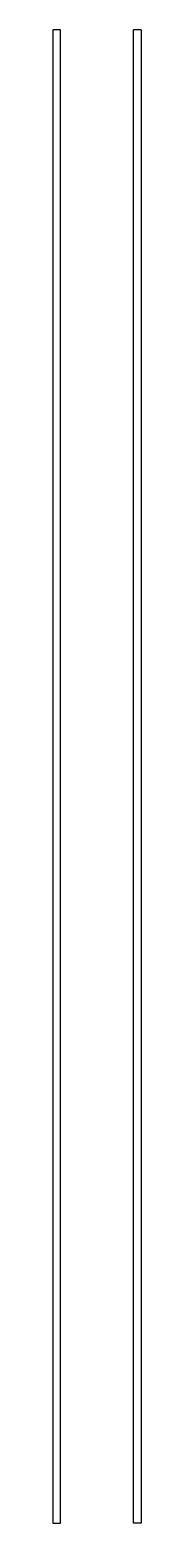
# Model space of a CAD drawing. Extents: x -345 to 345, y -5850 to 5850.
import ezdxf

# ---------------------------------------------------------------- set-up
doc = ezdxf.new("R2010")
doc.units = 0
doc.header["$MEASUREMENT"] = 0
doc.linetypes.add('LTYPE_1', pattern=[43.75, 0, -43.75])
doc.layers.add('01', color=7, linetype='CONTINUOUS')
doc.layers.add('KASETA', color=1, linetype='LTYPE_1')

msp = doc.modelspace()

# ---------------------------------------------------------------- linework, layer by layer
at = {"layer": '01', "color": 7, "linetype": 'Continuous'}
for p, q in [((-285, 5850), (-345, 5850)), ((345, 5850), (285, 5850))]:
    msp.add_line(p, q, dxfattribs=at)
at = {"layer": 'KASETA', "color": 40, "linetype": 'Continuous'}
for p, q in [((-345, 5850), (-345, -5850)), ((-285, -5850), (-285, 5850)), ((285, -5850), (285, 5850)), ((345, 5850), (345, -5850)), ((-345, -5850), (-285, -5850)), ((345, -5850), (285, -5850))]:
    msp.add_line(p, q, dxfattribs=at)

doc.saveas('drawing.dxf')
